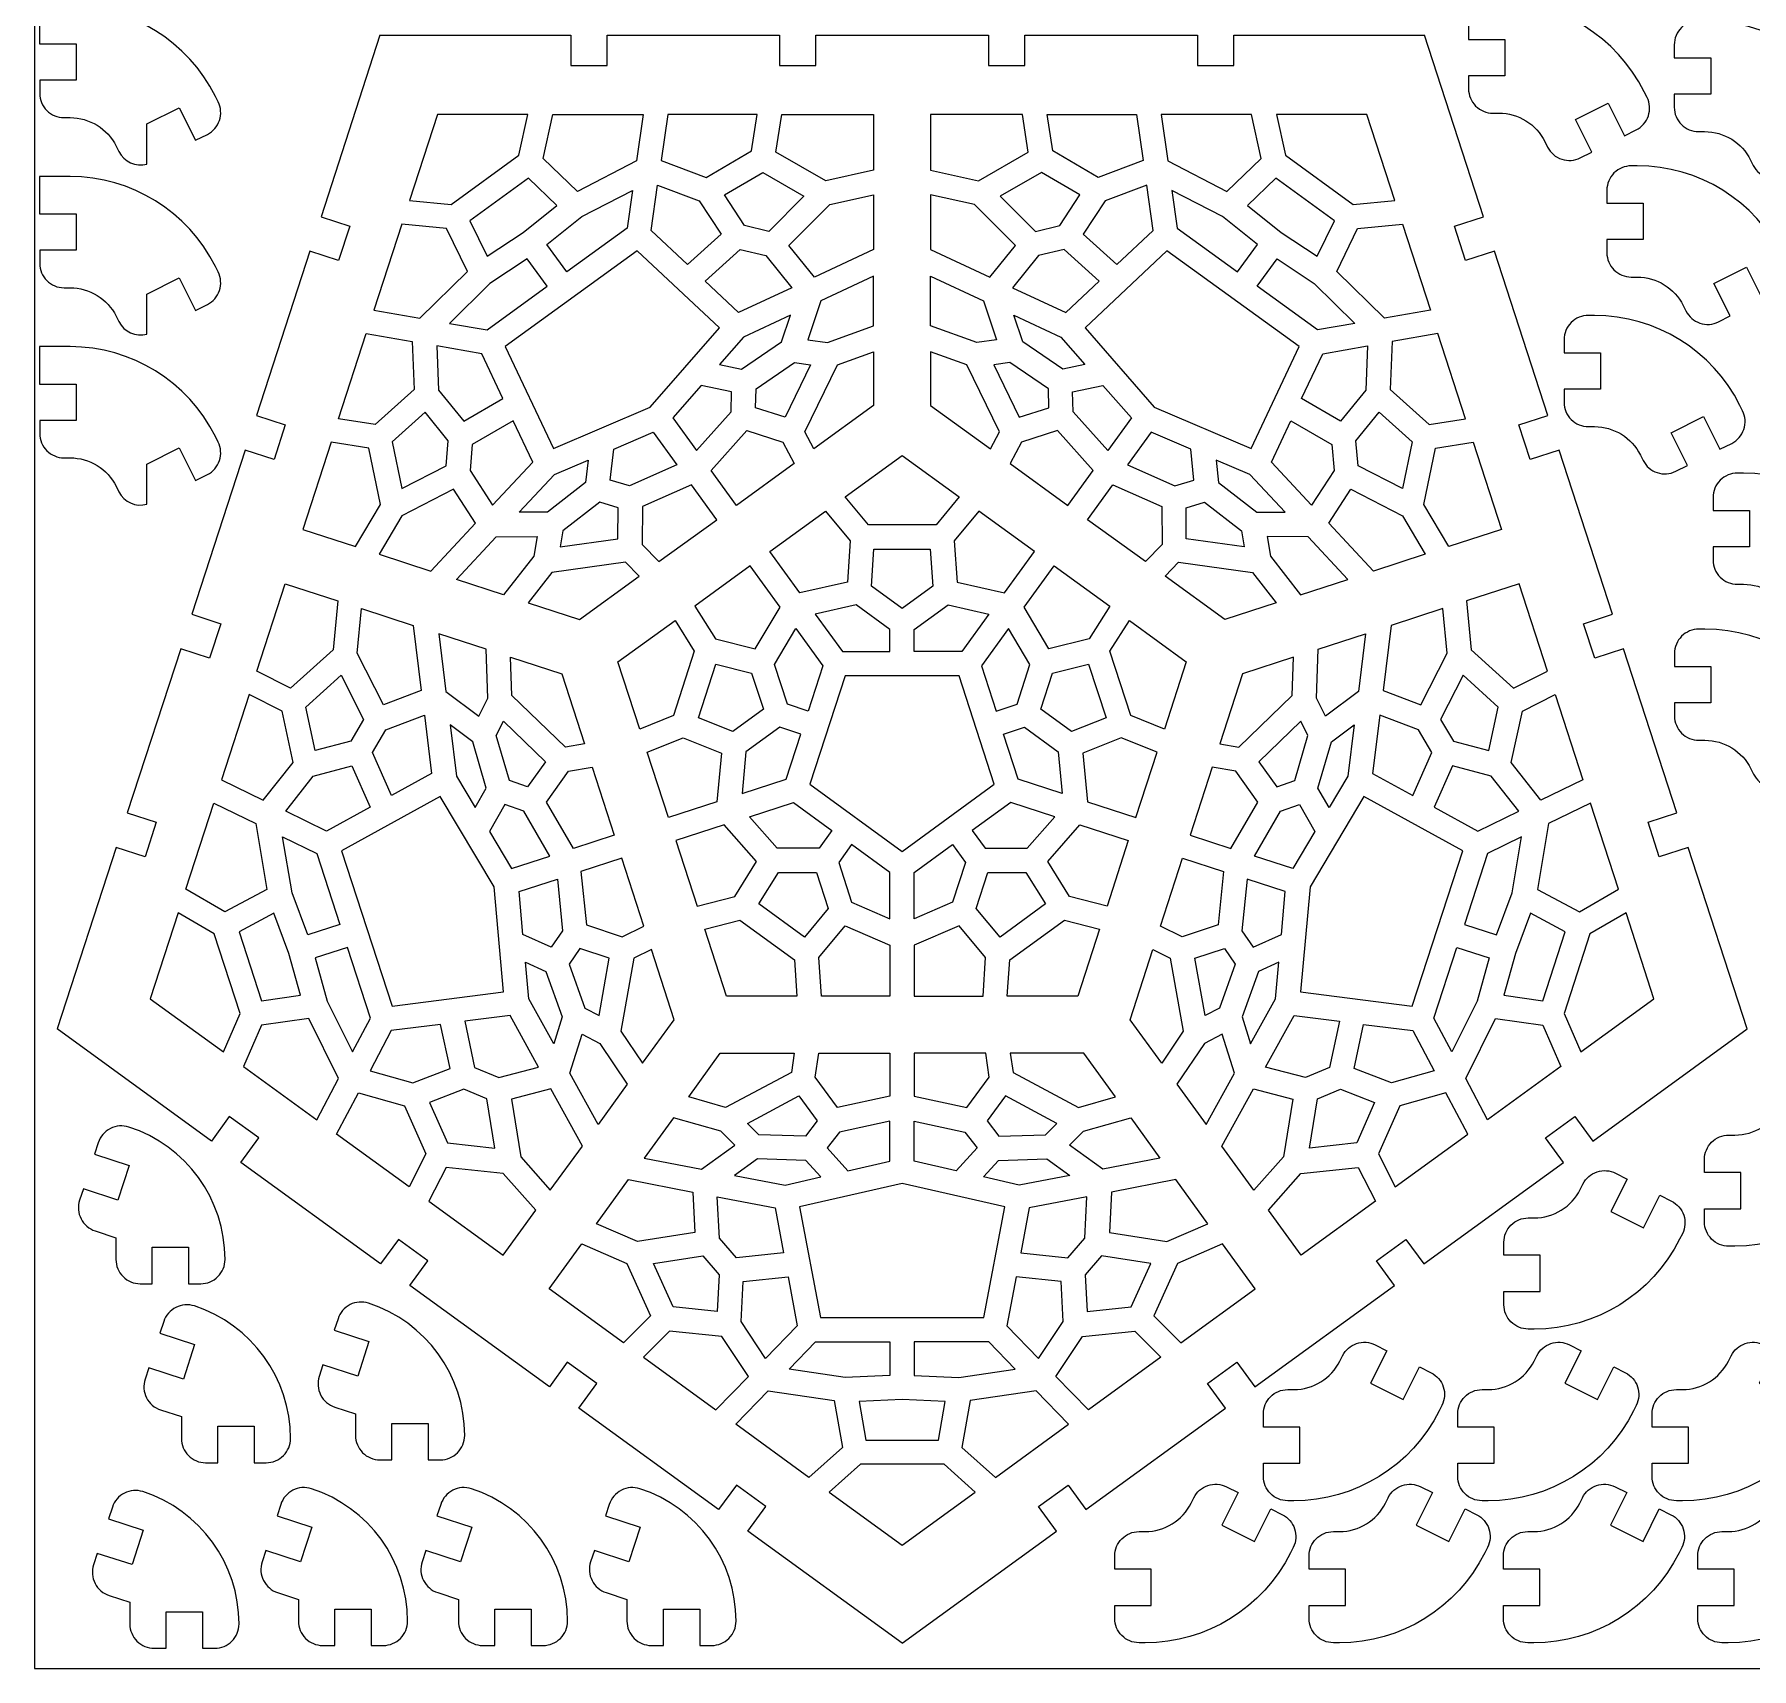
# Model space of a CAD drawing. Header units: millimetres. Extents: x 28 to 498, y 28 to 298.
# Drawn here: x 27.8 to 169.2, y 28 to 162.5 of the extents above; entities that cross this region are included whole.
import ezdxf

# ---------------------------------------------------------------- set-up
doc = ezdxf.new("R2010")
doc.units = ezdxf.units.MM

msp = doc.modelspace()

# ---------------------------------------------------------------- linework, layer by layer
for points in [[(497.77, 297.98), (27.77, 297.98), (27.77, 27.98), (497.77, 27.98)], [(67.66, 152.54), (68.4, 155.9), (60.96, 155.9), (58.66, 148.82), (62.09, 148.49)], [(77.36, 152.09), (72.49, 149.55), (69.65, 152.28), (70.45, 155.9), (77.9, 155.9)], [(83.08, 150.72), (86.82, 152.9), (87.29, 155.9), (79.92, 155.9), (79.38, 152.1)], [(88.83, 152.8), (89.32, 155.9), (96.87, 155.9), (96.87, 151.33), (92.94, 150.45)], [(109.61, 152.8), (109.13, 155.9), (101.57, 155.9), (101.57, 151.33), (105.51, 150.45)], [(115.37, 150.72), (111.62, 152.9), (111.15, 155.9), (118.52, 155.9), (119.07, 152.1)], [(121.09, 152.09), (125.96, 149.55), (128.79, 152.28), (128, 155.9), (120.54, 155.9)], [(136.36, 148.49), (139.78, 148.82), (137.48, 155.9), (130.05, 155.9), (130.79, 152.54)], [(70.79, 148.4), (68.46, 150.65), (63.63, 147.14), (65.05, 144.23), (68.01, 146.19)], [(78.56, 146.35), (79.09, 150.07), (82.52, 148.8), (84.31, 146.04), (81.54, 143.55)], [(87.74, 151.12), (91.14, 149.18), (88.24, 146.28), (86.23, 146.75), (84.59, 149.28)], [(110.7, 151.12), (107.3, 149.18), (110.21, 146.28), (112.21, 146.75), (113.86, 149.28)], [(119.89, 146.35), (119.36, 150.07), (115.93, 148.8), (114.14, 146.04), (116.9, 143.55)], [(133.39, 144.23), (134.81, 147.14), (129.98, 150.65), (127.65, 148.4), (130.43, 146.19)], [(69.97, 145.2), (72.86, 147.49), (77.01, 149.65), (76.57, 146.54), (71.61, 142.94)], [(89.89, 145.11), (93.28, 148.48), (96.87, 149.28), (96.87, 144.8), (92, 142.52)], [(108.55, 145.11), (105.17, 148.48), (101.57, 149.28), (101.57, 144.8), (106.45, 142.52)], [(128.47, 145.2), (125.59, 147.49), (121.44, 149.65), (121.88, 146.54), (126.83, 142.94)], [(59.52, 139.13), (63.44, 142.97), (61.71, 146.52), (58.03, 146.88), (55.73, 139.79)], [(138.93, 139.13), (135.01, 142.97), (136.73, 146.52), (140.42, 146.88), (142.72, 139.79)], [(77.41, 144.69), (66.54, 136.79), (70.5, 128.4), (78.47, 131.8), (84.17, 138.33)], [(87.99, 144.29), (90.13, 141.64), (85.75, 139.59), (83, 142.17), (85.89, 144.78)], [(110.46, 144.29), (108.31, 141.64), (112.7, 139.59), (115.44, 142.17), (112.55, 144.78)], [(131.91, 136.79), (121.03, 144.69), (114.28, 138.33), (119.98, 131.8), (127.95, 128.4)], [(68.35, 144.02), (65.28, 141.98), (61.94, 138.7), (65.04, 138.17), (69.99, 141.77)], [(130.09, 144.02), (133.16, 141.98), (136.5, 138.7), (133.41, 138.17), (128.45, 141.77)], [(91.45, 137.36), (93.07, 137.12), (96.87, 138.5), (96.87, 142.59), (92.53, 140.56)], [(106.99, 137.36), (105.38, 137.12), (101.57, 138.5), (101.57, 142.59), (105.92, 140.56)], [(84.19, 135.31), (85.99, 134.94), (89.28, 137.18), (90.02, 139.39), (86.17, 137.58)], [(114.26, 135.31), (112.45, 134.94), (109.16, 137.18), (108.42, 139.39), (112.28, 137.58)], [(59.05, 133.26), (55.82, 130.38), (52.82, 130.85), (55.1, 137.87), (58.88, 137.21)], [(139.4, 133.26), (142.62, 130.38), (145.62, 130.85), (143.34, 137.87), (139.56, 137.21)], [(64.6, 136.21), (60.9, 136.86), (61.05, 133.2), (63.12, 130.65), (66.35, 132.51)], [(91.96, 128.37), (91.22, 129.78), (93.89, 135.29), (96.87, 136.37), (96.87, 131.94)], [(106.49, 128.37), (107.23, 129.78), (104.55, 135.29), (101.57, 136.37), (101.57, 131.94)], [(133.85, 136.21), (137.54, 136.86), (137.39, 133.2), (135.32, 130.65), (132.1, 132.51)], [(89.58, 130.98), (87.15, 131.75), (87.19, 133.33), (90.36, 135.5), (91.68, 135.3)], [(108.87, 130.98), (111.3, 131.75), (111.26, 133.33), (108.08, 135.5), (106.77, 135.3)], [(85.14, 131.42), (85.18, 133.06), (82.68, 133.59), (80.35, 130.92), (82.29, 128.24)], [(113.31, 131.42), (113.26, 133.06), (115.76, 133.59), (118.1, 130.92), (116.15, 128.24)], [(57.23, 128.95), (58.03, 125.12), (61.68, 126.99), (61.85, 129.04), (59.95, 131.39)], [(63.65, 126.61), (65.5, 123.75), (68.81, 127.29), (67.2, 130.69), (63.83, 128.75)], [(134.8, 126.61), (132.94, 123.75), (129.64, 127.29), (131.24, 130.69), (134.61, 128.75)], [(141.21, 128.95), (140.42, 125.12), (136.77, 126.99), (136.59, 129.04), (138.49, 131.39)], [(55.3, 128.43), (52.2, 128.93), (49.86, 121.74), (54.21, 120.33), (56.26, 123.8)], [(76.77, 125.34), (75.19, 125.81), (75.47, 128.35), (78.73, 129.74), (80.67, 127.07)], [(89.4, 128.93), (90.32, 127.18), (85.57, 123.73), (83.49, 126.59), (86.44, 129.88)], [(109.04, 128.93), (108.12, 127.18), (112.87, 123.73), (114.95, 126.59), (112.01, 129.88)], [(121.68, 125.34), (123.25, 125.81), (122.98, 128.35), (119.72, 129.74), (117.77, 127.07)], [(143.15, 128.43), (146.25, 128.93), (148.58, 121.74), (144.24, 120.33), (142.19, 123.8)], [(73.36, 127.45), (73.16, 125.62), (70.01, 123.18), (67.68, 123.16), (70.59, 126.26)], [(96.44, 122.13), (94.53, 124.43), (99.22, 127.84), (103.91, 124.43), (102.01, 122.13)], [(125.09, 127.45), (125.28, 125.62), (128.43, 123.18), (130.76, 123.16), (127.85, 126.26)], [(62.28, 125.05), (58.03, 122.87), (56.15, 119.7), (60.42, 118.31), (64.09, 122.25)], [(77.82, 120.52), (79.2, 119.1), (83.95, 122.55), (81.87, 125.41), (77.83, 123.63)], [(120.63, 120.52), (119.25, 119.1), (114.49, 122.55), (116.57, 125.41), (120.61, 123.63)], [(136.17, 125.05), (140.42, 122.87), (142.29, 119.7), (138.03, 118.31), (134.35, 122.25)], [(75.82, 120.98), (75.83, 123.53), (74.32, 123.98), (71.28, 121.63), (71.06, 120.32)], [(94.94, 120.8), (94.71, 117.41), (90.79, 116.54), (88.33, 119.93), (92.91, 123.25)], [(103.5, 120.8), (103.74, 117.41), (107.65, 116.54), (110.11, 119.93), (105.54, 123.25)], [(122.62, 120.98), (122.61, 123.53), (124.13, 123.98), (127.17, 121.63), (127.39, 120.32)], [(69.17, 121.17), (68.9, 119.56), (66.41, 116.37), (62.52, 117.63), (65.8, 121.14)], [(129.27, 121.17), (129.54, 119.56), (132.03, 116.37), (135.93, 117.63), (132.65, 121.14)], [(77.56, 117.91), (76.45, 119.05), (70.38, 118.21), (68.44, 115.71), (72.65, 114.34)], [(101.75, 117.08), (99.22, 115.25), (96.69, 117.08), (96.9, 120.13), (101.54, 120.13)], [(120.88, 117.91), (121.99, 119.05), (128.06, 118.21), (130.01, 115.71), (125.8, 114.34)], [(83.84, 112.73), (87.13, 111.91), (89.17, 115.36), (86.71, 118.75), (82.14, 115.42)], [(114.61, 112.73), (111.31, 111.91), (109.27, 115.36), (111.73, 118.75), (116.31, 115.42)], [(48.87, 108.67), (46.08, 110.09), (48.41, 117.27), (52.75, 115.86), (52.37, 111.85)], [(149.57, 108.67), (152.37, 110.09), (150.03, 117.27), (145.69, 115.86), (146.07, 111.85)], [(56.51, 107.3), (54.35, 111.56), (54.7, 115.23), (58.97, 113.84), (59.63, 108.5)], [(98.22, 111.69), (98.22, 113.5), (95.43, 115.53), (92.07, 114.78), (94.31, 111.69)], [(100.22, 111.69), (100.22, 113.5), (103.01, 115.53), (106.37, 114.78), (104.13, 111.69)], [(141.93, 107.3), (144.09, 111.56), (143.74, 115.23), (139.48, 113.84), (138.82, 108.5)], [(64.37, 106.39), (65.1, 107.85), (64.96, 111.9), (61.07, 113.16), (61.66, 108.4)], [(80.39, 106.43), (77.62, 105.32), (75.82, 110.84), (80.52, 114.25), (82.11, 111.72)], [(91.49, 106.8), (89.77, 107.36), (88.7, 110.64), (90.46, 113.6), (92.7, 110.52)], [(106.96, 106.8), (108.68, 107.36), (109.74, 110.64), (107.99, 113.6), (105.75, 110.52)], [(116.33, 111.72), (117.93, 114.25), (122.62, 110.84), (120.83, 105.32), (118.05, 106.43)], [(134.08, 106.39), (133.35, 107.85), (133.49, 111.9), (137.38, 113.16), (136.79, 108.4)], [(73.07, 104.09), (71.51, 103.82), (67.09, 108.07), (66.98, 111.24), (71.2, 109.87)], [(86.83, 109.92), (87.8, 106.95), (85.27, 105.11), (82.44, 106.25), (83.87, 110.66)], [(113.18, 105.11), (110.64, 106.95), (111.61, 109.92), (114.57, 110.66), (116.01, 106.25)], [(125.37, 104.09), (126.94, 103.82), (131.35, 108.07), (131.46, 111.24), (127.25, 109.87)], [(50.13, 107.11), (53.03, 109.75), (54.88, 106.09), (53.82, 104.33), (50.9, 103.54)], [(99.22, 95.25), (106.81, 100.77), (103.91, 109.69), (94.53, 109.69), (91.63, 100.77)], [(148.31, 107.11), (145.41, 109.75), (143.56, 106.09), (144.62, 104.33), (147.54, 103.54)], [(49.07, 102.56), (48.16, 106.79), (45.45, 108.16), (43.17, 101.15), (46.62, 99.46)], [(149.37, 102.56), (150.29, 106.79), (152.99, 108.16), (155.27, 101.15), (151.82, 99.46)], [(56.71, 105.24), (59.88, 106.46), (60.48, 101.65), (57.18, 99.84), (55.6, 103.4)], [(141.74, 105.24), (138.56, 106.46), (137.96, 101.65), (141.27, 99.84), (142.85, 103.4)], [(64.07, 98.85), (64.98, 100.45), (63.87, 104.27), (62, 105.66), (62.52, 101.44)], [(69.86, 102.63), (68.37, 100.56), (66.88, 101.09), (65.8, 104.78), (66.39, 105.97)], [(90.87, 104.9), (89.15, 105.46), (86.36, 103.43), (86.04, 100), (89.66, 101.18)], [(107.58, 104.9), (109.29, 105.46), (112.08, 103.43), (112.41, 100), (108.78, 101.18)], [(128.59, 102.63), (130.08, 100.56), (131.57, 101.09), (132.64, 104.78), (132.05, 105.97)], [(134.38, 98.85), (133.46, 100.45), (134.58, 104.27), (136.45, 105.66), (135.92, 101.44)], [(81.2, 104.59), (84.34, 103.32), (83.97, 99.33), (79.98, 98.04), (78.24, 103.42)], [(117.25, 104.59), (114.1, 103.32), (114.48, 99.33), (118.46, 98.04), (120.21, 103.42)], [(51.83, 96.91), (48.46, 98.56), (50.73, 101.43), (53.9, 102.28), (55.42, 98.88)], [(71.75, 101.84), (73.7, 102.17), (75.51, 96.58), (72.15, 95.49), (69.93, 99.31)], [(126.7, 101.84), (124.75, 102.17), (122.93, 96.58), (126.29, 95.49), (128.51, 99.31)], [(146.62, 96.91), (149.99, 98.56), (147.72, 101.43), (144.54, 102.28), (143.03, 98.88)], [(46, 97.54), (46.91, 92.12), (43.44, 90.27), (40.24, 92.14), (42.55, 99.23)], [(53.06, 95.3), (57.22, 82.52), (66.41, 83.69), (65.64, 92.32), (61.19, 99.76)], [(68.06, 98.55), (66.51, 99.1), (65.24, 96.88), (67.06, 93.84), (70.21, 94.86)], [(93.44, 96.98), (92.38, 95.52), (88.93, 95.52), (86.66, 98.1), (90.28, 99.28)], [(105, 96.98), (106.06, 95.52), (109.51, 95.52), (111.79, 98.1), (108.16, 99.28)], [(130.38, 98.55), (131.93, 99.1), (133.2, 96.88), (131.38, 93.84), (128.24, 94.86)], [(141.23, 82.52), (145.38, 95.3), (137.25, 99.76), (132.81, 92.32), (132.03, 83.69)], [(152.44, 97.54), (151.53, 92.12), (155.01, 90.27), (158.2, 92.14), (155.9, 99.23)], [(50.28, 88.38), (48.99, 91.84), (48.21, 96.45), (51.03, 95.07), (52.93, 89.24)], [(85.44, 91.54), (87.24, 94.42), (84.58, 97.43), (80.6, 96.13), (82.35, 90.75)], [(113.01, 91.54), (111.21, 94.42), (113.86, 97.43), (117.84, 96.13), (116.09, 90.75)], [(148.17, 88.38), (149.46, 91.84), (150.23, 96.45), (147.41, 95.07), (145.52, 89.24)], [(95.06, 95.81), (94, 94.34), (95.06, 91.06), (98.22, 89.7), (98.22, 93.51)], [(103.38, 95.81), (104.45, 94.34), (103.38, 91.06), (100.22, 89.7), (100.22, 93.51)], [(76.17, 88.22), (77.95, 89.09), (76.13, 94.68), (72.77, 93.59), (73.22, 89.19)], [(89.03, 93.52), (92.16, 93.52), (93.13, 90.54), (91.17, 88.2), (87.41, 90.93)], [(105.31, 90.54), (106.28, 93.52), (109.41, 93.52), (111.03, 90.93), (107.28, 88.2)], [(122.27, 88.22), (120.5, 89.09), (122.31, 94.68), (125.67, 93.59), (125.23, 89.19)], [(71.26, 88.71), (70.33, 87.36), (68, 88.4), (67.68, 91.94), (70.83, 92.96)], [(127.19, 88.71), (128.12, 87.36), (130.45, 88.4), (130.76, 91.94), (127.62, 92.96)], [(42.58, 88.45), (39.61, 90.19), (37.31, 83.12), (43.33, 78.75), (44.71, 81.9)], [(47.48, 90.16), (44.62, 88.63), (46.47, 82.96), (49.67, 83.4), (48.72, 86.83)], [(90.37, 86.31), (90.56, 83.33), (84.76, 83.33), (82.97, 88.85), (85.86, 89.58)], [(92.36, 86.51), (94.54, 89.11), (98.22, 87.52), (98.22, 83.33), (92.57, 83.33)], [(106.09, 86.51), (103.91, 89.11), (100.22, 87.52), (100.22, 83.33), (105.88, 83.33)], [(112.58, 89.58), (115.48, 88.85), (113.68, 83.33), (107.88, 83.33), (108.08, 86.31)], [(148.77, 83.4), (151.98, 82.96), (153.82, 88.63), (150.96, 90.16), (149.72, 86.83)], [(153.74, 81.9), (155.11, 78.75), (161.13, 83.12), (158.83, 90.19), (155.86, 88.45)], [(50.89, 86.48), (51.88, 82.93), (53.97, 78.74), (55.44, 81.52), (53.55, 87.34)], [(75.11, 86.46), (72.69, 87.26), (71.8, 85.96), (73.09, 82.34), (74.27, 81.73)], [(78.57, 87.17), (77.14, 86.47), (76.07, 80.44), (77.85, 77.81), (80.45, 81.39)], [(119.87, 87.17), (121.3, 86.47), (122.37, 80.44), (120.6, 77.81), (118, 81.39)], [(123.33, 86.46), (125.76, 87.26), (126.65, 85.96), (125.35, 82.34), (124.18, 81.73)], [(147.55, 86.48), (146.56, 82.93), (144.48, 78.74), (143.01, 81.52), (144.9, 87.34)], [(68.2, 86.12), (69.88, 85.36), (71.23, 81.62), (70.53, 79.4), (68.47, 83.12)], [(130.24, 86.12), (128.56, 85.36), (127.22, 81.62), (127.91, 79.4), (129.97, 83.12)], [(52.82, 76.56), (50.37, 81.48), (46.47, 80.94), (44.99, 77.54), (51.02, 73.16)], [(57.16, 80.5), (55.41, 77.18), (58.92, 76.19), (62, 77.37), (61.22, 81.01)], [(66, 76.63), (69.29, 77.5), (66.95, 81.74), (63.21, 81.27), (64.02, 77.46)], [(132.44, 76.63), (129.15, 77.5), (131.5, 81.74), (135.23, 81.27), (134.42, 77.46)], [(141.28, 80.5), (143.04, 77.18), (139.52, 76.19), (136.45, 77.37), (137.22, 81.01)], [(145.63, 76.56), (148.08, 81.48), (151.98, 80.94), (153.46, 77.54), (147.43, 73.16)], [(72.88, 80.2), (74.33, 79.44), (76.59, 76.09), (74.19, 72.78), (71.87, 76.98)], [(125.57, 80.2), (124.12, 79.44), (121.85, 76.09), (124.26, 72.78), (126.58, 76.98)], [(90.33, 78.63), (90.1, 77.06), (84.69, 74.17), (81.65, 75.05), (84.25, 78.63)], [(92.06, 76.67), (92.35, 78.63), (98.22, 78.63), (98.22, 75.1), (93.9, 74.17)], [(106.38, 76.67), (106.1, 78.63), (100.22, 78.63), (100.22, 75.1), (104.54, 74.17)], [(108.12, 78.63), (108.35, 77.06), (113.75, 74.17), (116.8, 75.05), (114.19, 78.63)], [(58.25, 74.31), (60, 70.35), (58.62, 67.64), (52.65, 71.98), (54.45, 75.37)], [(61.79, 71.25), (65.68, 70.82), (65.03, 74.87), (63.14, 75.67), (60.31, 74.58)], [(67.06, 74.84), (67.82, 70.12), (70.25, 67.36), (72.89, 70.99), (70.29, 75.7)], [(90.72, 75.12), (92.23, 73.06), (91.27, 71.81), (87.43, 71.93), (86.48, 72.86)], [(107.72, 75.12), (106.21, 73.06), (107.18, 71.81), (111.02, 71.93), (111.97, 72.86)], [(131.38, 74.84), (130.63, 70.12), (128.19, 67.36), (125.55, 70.99), (128.16, 75.7)], [(136.66, 71.25), (132.76, 70.82), (133.41, 74.87), (135.31, 75.67), (138.13, 74.58)], [(140.19, 74.31), (138.45, 70.35), (139.83, 67.64), (145.79, 71.98), (144, 75.37)], [(85.45, 71.06), (84.29, 72.21), (80.4, 73.33), (77.99, 70.01), (82.7, 69.1)], [(94.05, 72.15), (93.05, 70.85), (94.76, 68.96), (98.22, 69.75), (98.22, 73.05)], [(104.39, 72.15), (105.39, 70.85), (103.68, 68.96), (100.22, 69.75), (100.22, 73.05)], [(112.99, 71.06), (114.16, 72.21), (118.05, 73.33), (120.45, 70.01), (115.74, 69.1)], [(92.53, 68.45), (91.29, 69.81), (87.31, 69.93), (85.42, 68.58), (89.59, 67.78)], [(105.92, 68.45), (107.15, 69.81), (111.13, 69.93), (113.03, 68.58), (108.85, 67.78)], [(61.68, 69.24), (60.25, 66.45), (66.37, 62.01), (69.05, 65.71), (66.38, 68.73)], [(82.15, 63.87), (77.44, 63.14), (74.06, 64.6), (76.69, 68.23), (81.98, 67.21)], [(92.5, 56.88), (105.94, 56.88), (107.67, 65.99), (99.22, 67.92), (90.77, 65.99)], [(116.29, 63.87), (121.01, 63.14), (124.39, 64.6), (121.75, 68.23), (116.47, 67.21)], [(136.76, 69.24), (138.19, 66.45), (132.08, 62.01), (129.39, 65.71), (132.06, 68.73)], [(84.18, 63.42), (84, 66.82), (88.76, 65.9), (89.46, 62.2), (85.59, 61.79)], [(114.26, 63.42), (114.44, 66.82), (109.69, 65.9), (108.99, 62.2), (112.86, 61.79)], [(78.5, 57.03), (76.28, 54.81), (70.17, 59.25), (72.85, 62.94), (76.55, 61.34)], [(119.95, 57.03), (122.16, 54.81), (128.28, 59.25), (125.59, 62.94), (121.89, 61.34)], [(80.37, 57.75), (78.76, 61.32), (82.81, 61.95), (84.16, 60.4), (84, 57.38)], [(118.08, 57.75), (119.69, 61.32), (115.64, 61.95), (114.29, 60.4), (114.45, 57.38)], [(90.59, 56.21), (87.98, 53.51), (85.96, 56.55), (86.13, 59.84), (89.83, 60.23)], [(107.85, 56.21), (110.46, 53.51), (112.49, 56.55), (112.32, 59.84), (108.61, 60.23)], [(84.37, 55.33), (80.06, 55.77), (77.92, 53.62), (83.88, 49.28), (86.56, 52.04)], [(114.08, 55.33), (118.38, 55.77), (120.53, 53.62), (114.56, 49.28), (111.89, 52.04)], [(98.22, 52.1), (94.54, 51.94), (89.91, 52.63), (92.1, 54.88), (98.22, 54.88)], [(100.22, 52.1), (103.9, 51.94), (108.54, 52.63), (106.35, 54.88), (100.22, 54.88)], [(88.2, 50.86), (93.63, 50.05), (94.32, 46.17), (91.55, 43.72), (85.52, 48.1)], [(95.67, 49.98), (96.24, 46.8), (102.21, 46.8), (102.77, 49.98), (99.22, 50.14)], [(110.25, 50.86), (104.82, 50.05), (104.13, 46.17), (106.9, 43.72), (112.93, 48.1)], [(95.78, 44.8), (93.2, 42.51), (99.22, 38.14), (105.24, 42.51), (102.67, 44.8)]]:
    msp.add_lwpolyline(points, close=True)
for points in [[(30.71, 164.79), (28.2, 164.79), (28.2, 161.71), (31.21, 161.71), (31.21, 158.72), (28.21, 158.72), (28.21, 157.64, 0.414214), (30.21, 155.64), (30.71, 155.64, -0.284103), (34.5, 153.3), (34.72, 152.85, 0.356463), (37.03, 151.82), (37.03, 155.12), (39.7, 156.46), (41.04, 153.78), (42.01, 154.26, 0.414214), (42.9, 156.94), (42.68, 157.39, 0.284103), (30.71, 164.79)], [(148.36, 165.16), (147.86, 165.16, 0.414214), (145.86, 163.16), (145.86, 162.08), (148.86, 162.08), (148.86, 159.09), (145.86, 159.09), (145.86, 158.01, 0.414214), (147.86, 156.01), (148.36, 156.01, -0.284103), (152.15, 153.67), (152.37, 153.22, 0.414214), (155.06, 152.33), (156.02, 152.81), (154.68, 155.49), (157.36, 156.83), (158.7, 154.15), (159.66, 154.63, 0.414214), (160.56, 157.31), (160.33, 157.76, 0.284103), (148.36, 165.16)], [(165.3, 163.64), (164.8, 163.64, 0.414214), (162.8, 161.64), (162.8, 160.56), (165.8, 160.56), (165.8, 157.57), (162.8, 157.57), (162.8, 156.49, 0.414214), (164.8, 154.49), (165.3, 154.49, -0.284103), (169.09, 152.15), (169.31, 151.7, 0.414214), (171.99, 150.81), (172.96, 151.29), (171.62, 153.97), (174.29, 155.31), (175.63, 152.63), (176.6, 153.11, 0.414214), (177.5, 155.79), (177.27, 156.24, 0.284103), (165.3, 163.64)], [(159.75, 151.67), (159.25, 151.67, 0.414214), (157.25, 149.67), (157.25, 148.59), (160.25, 148.59), (160.25, 145.6), (157.25, 145.6), (157.25, 144.52, 0.414214), (159.25, 142.52), (159.75, 142.52, -0.284103), (163.53, 140.18), (163.76, 139.73, 0.414214), (166.44, 138.83), (167.41, 139.32), (166.07, 142), (168.74, 143.34), (170.08, 140.65), (171.05, 141.14, 0.414214), (171.94, 143.82), (171.72, 144.27, 0.284103), (159.75, 151.67)], [(30.71, 150.79), (28.2, 150.79), (28.2, 147.71), (31.21, 147.71), (31.21, 144.72), (28.21, 144.72), (28.21, 143.64, 0.414214), (30.21, 141.64), (30.71, 141.64, -0.284103), (34.5, 139.3), (34.72, 138.85, 0.356463), (37.03, 137.82), (37.03, 141.12), (39.7, 142.46), (41.04, 139.78), (42.01, 140.26, 0.414214), (42.9, 142.94), (42.68, 143.39, 0.284103), (30.71, 150.79)], [(156.23, 139.36), (155.73, 139.36, 0.414214), (153.73, 137.36), (153.73, 136.28), (156.73, 136.28), (156.73, 133.29), (153.73, 133.29), (153.73, 132.21, 0.414214), (155.73, 130.21), (156.23, 130.21, -0.284103), (160.01, 127.87), (160.24, 127.42, 0.414214), (162.92, 126.53), (163.89, 127.01), (162.55, 129.69), (165.22, 131.03), (166.56, 128.35), (167.53, 128.83, 0.414214), (168.42, 131.51), (168.2, 131.96, 0.284103), (156.23, 139.36)], [(30.71, 136.79), (28.2, 136.79), (28.2, 133.71), (31.21, 133.71), (31.21, 130.72), (28.21, 130.72), (28.21, 129.64, 0.414214), (30.21, 127.64), (30.71, 127.64, -0.284103), (34.5, 125.3), (34.72, 124.85, 0.356463), (37.03, 123.82), (37.03, 127.12), (39.7, 128.46), (41.04, 125.78), (42.01, 126.26, 0.414214), (42.9, 128.94), (42.68, 129.39, 0.284103), (30.71, 136.79)], [(168.5, 126.38), (168, 126.38, 0.414214), (166, 124.38), (166, 123.3), (169, 123.3), (169, 120.31), (166, 120.31), (166, 119.23, 0.414214), (168, 117.23), (168.5, 117.23, -0.284103), (172.29, 114.88), (172.51, 114.44, 0.414214), (175.2, 113.54), (176.16, 114.02), (174.82, 116.71), (177.5, 118.05), (178.84, 115.36), (179.8, 115.84, 0.414214), (180.7, 118.53), (180.47, 118.98, 0.284103), (168.5, 126.38)], [(165.32, 113.54), (164.82, 113.54, 0.414214), (162.82, 111.54), (162.82, 110.46), (165.82, 110.46), (165.82, 107.47), (162.82, 107.47), (162.82, 106.39, 0.414214), (164.82, 104.39), (165.32, 104.39, -0.284103), (169.11, 102.05), (169.33, 101.6, 0.414214), (172.01, 100.71), (172.98, 101.19), (171.64, 103.87), (174.31, 105.21), (175.65, 102.53), (176.62, 103.01, 0.414214), (177.51, 105.69), (177.29, 106.14, 0.284103), (165.32, 113.54)], [(167.79, 62.75), (167.29, 62.75, -0.414214), (165.29, 64.75), (165.29, 65.83), (168.29, 65.83), (168.29, 68.82), (165.29, 68.82), (165.29, 69.9, -0.414214), (167.29, 71.9), (167.79, 71.9, 0.284103), (171.58, 74.24), (171.8, 74.69, -0.414214), (174.48, 75.58), (175.45, 75.1), (174.11, 72.42), (176.78, 71.08), (178.12, 73.76), (179.09, 73.28, -0.414214), (179.99, 70.6), (179.76, 70.15, -0.284103), (167.79, 62.75)], [(35.55, 72.56, 0.414214), (33.03, 71.27), (32.72, 70.32), (35.58, 69.4), (34.65, 66.55), (31.8, 67.48), (31.49, 66.53, 0.414214), (32.78, 64.01), (34.48, 63.45), (34.48, 61.66, 0.414214), (36.48, 59.66), (37.48, 59.66), (37.48, 62.66), (40.47, 62.66), (40.47, 59.66), (41.47, 59.66, 0.414214), (43.47, 61.66, 0.32492)], [(151.27, 55.93), (150.77, 55.93, -0.414214), (148.77, 57.93), (148.77, 59.01), (151.77, 59.01), (151.77, 62), (148.77, 62), (148.77, 63.08, -0.414214), (150.77, 65.08), (151.27, 65.08, 0.284103), (155.06, 67.42), (155.28, 67.87, -0.414214), (157.97, 68.76), (158.93, 68.28), (157.59, 65.6), (160.26, 64.26), (161.61, 66.94), (162.57, 66.46, -0.414214), (163.47, 63.78), (163.24, 63.33, -0.284103), (151.27, 55.93)], [(55.29, 58.06, 0.414214), (52.77, 56.78), (52.46, 55.83), (55.31, 54.9), (54.39, 52.06), (51.53, 52.99), (51.22, 52.04, 0.414214), (52.51, 49.51), (54.21, 48.96), (54.21, 47.17, 0.414214), (56.21, 45.17), (57.21, 45.17), (57.21, 48.17), (60.2, 48.17), (60.2, 45.17), (61.2, 45.17, 0.414214), (63.2, 47.17, 0.32492)], [(40.94, 57.83, 0.414214), (38.42, 56.55), (38.11, 55.59), (40.96, 54.67), (40.04, 51.82), (37.19, 52.75), (36.88, 51.8, 0.414214), (38.16, 49.28), (39.87, 48.73), (39.87, 46.93, 0.414214), (41.87, 44.93), (42.87, 44.93), (42.87, 47.93), (45.86, 47.93), (45.86, 44.93), (46.86, 44.93, 0.414214), (48.86, 46.93, 0.32492)], [(131.47, 41.8), (130.97, 41.8, -0.414214), (128.97, 43.8), (128.97, 44.88), (131.97, 44.88), (131.97, 47.87), (128.97, 47.87), (128.97, 48.95, -0.414214), (130.97, 50.95), (131.47, 50.95, 0.284103), (135.26, 53.3), (135.49, 53.74, -0.414214), (138.17, 54.64), (139.14, 54.15), (137.79, 51.47), (140.47, 50.13), (141.81, 52.82), (142.78, 52.33, -0.414214), (143.67, 49.65), (143.45, 49.2, -0.284103), (131.47, 41.8)], [(147.47, 41.8), (146.97, 41.8, -0.414214), (144.97, 43.8), (144.97, 44.88), (147.97, 44.88), (147.97, 47.87), (144.97, 47.87), (144.97, 48.95, -0.414214), (146.97, 50.95), (147.47, 50.95, 0.284103), (151.26, 53.3), (151.49, 53.74, -0.414214), (154.17, 54.64), (155.14, 54.15), (153.79, 51.47), (156.47, 50.13), (157.81, 52.82), (158.78, 52.33, -0.414214), (159.67, 49.65), (159.45, 49.2, -0.284103), (147.47, 41.8)], [(163.47, 41.8), (162.97, 41.8, -0.414214), (160.97, 43.8), (160.97, 44.88), (163.97, 44.88), (163.97, 47.87), (160.97, 47.87), (160.97, 48.95, -0.414214), (162.97, 50.95), (163.47, 50.95, 0.284103), (167.26, 53.3), (167.49, 53.74, -0.414214), (170.17, 54.64), (171.14, 54.15), (169.79, 51.47), (172.47, 50.13), (173.81, 52.82), (174.78, 52.33, -0.414214), (175.67, 49.65), (175.45, 49.2, -0.284103), (163.47, 41.8)], [(36.71, 42.55, 0.414214), (34.19, 41.27), (33.88, 40.32), (36.73, 39.39), (35.81, 36.55), (32.95, 37.47), (32.64, 36.52, 0.414214), (33.93, 34), (35.63, 33.45), (35.63, 31.66, 0.414214), (37.63, 29.66), (38.63, 29.66), (38.63, 32.66), (41.62, 32.66), (41.62, 29.66), (42.62, 29.66, 0.414214), (44.62, 31.66, 0.32492)], [(50.58, 42.79, 0.414214), (48.06, 41.5), (47.75, 40.55), (50.61, 39.63), (49.68, 36.78), (46.83, 37.71), (46.52, 36.76, 0.414214), (47.8, 34.24), (49.51, 33.68), (49.51, 31.89, 0.414214), (51.51, 29.89), (52.51, 29.89), (52.51, 32.89), (55.5, 32.89), (55.5, 29.89), (56.5, 29.89, 0.414214), (58.5, 31.89, 0.32492)], [(63.75, 42.79, 0.414214), (61.23, 41.5), (60.92, 40.55), (63.78, 39.63), (62.85, 36.78), (60, 37.71), (59.69, 36.76, 0.414214), (60.98, 34.24), (62.68, 33.68), (62.68, 31.89, 0.414214), (64.68, 29.89), (65.68, 29.89), (65.68, 32.89), (68.67, 32.89), (68.67, 29.89), (69.67, 29.89, 0.414214), (71.67, 31.89, 0.32492)], [(77.63, 42.79, 0.414214), (75.11, 41.5), (74.8, 40.55), (77.65, 39.63), (76.73, 36.78), (73.88, 37.71), (73.57, 36.76, 0.414214), (74.85, 34.24), (76.56, 33.68), (76.56, 31.89, 0.414214), (78.56, 29.89), (79.56, 29.89), (79.56, 32.89), (82.55, 32.89), (82.55, 29.89), (83.55, 29.89, 0.414214), (85.55, 31.89, 0.32492)], [(119.23, 30.11), (118.73, 30.11, -0.414214), (116.73, 32.11), (116.73, 33.19), (119.73, 33.19), (119.73, 36.18), (116.73, 36.18), (116.73, 37.26, -0.414214), (118.73, 39.26), (119.23, 39.26, 0.284103), (123.02, 41.61), (123.24, 42.05, -0.414214), (125.93, 42.95), (126.89, 42.47), (125.55, 39.78), (128.23, 38.44), (129.57, 41.13), (130.53, 40.65, -0.414214), (131.43, 37.96), (131.2, 37.51, -0.284103), (119.23, 30.11)], [(135.23, 30.11), (134.73, 30.11, -0.414214), (132.73, 32.11), (132.73, 33.19), (135.73, 33.19), (135.73, 36.18), (132.73, 36.18), (132.73, 37.26, -0.414214), (134.73, 39.26), (135.23, 39.26, 0.284103), (139.02, 41.61), (139.24, 42.05, -0.414214), (141.93, 42.95), (142.89, 42.47), (141.55, 39.78), (144.23, 38.44), (145.57, 41.13), (146.53, 40.65, -0.414214), (147.43, 37.96), (147.2, 37.51, -0.284103), (135.23, 30.11)], [(151.23, 30.11), (150.73, 30.11, -0.414214), (148.73, 32.11), (148.73, 33.19), (151.73, 33.19), (151.73, 36.18), (148.73, 36.18), (148.73, 37.26, -0.414214), (150.73, 39.26), (151.23, 39.26, 0.284103), (155.02, 41.61), (155.24, 42.05, -0.414214), (157.93, 42.95), (158.89, 42.47), (157.55, 39.78), (160.23, 38.44), (161.57, 41.13), (162.53, 40.65, -0.414214), (163.43, 37.96), (163.2, 37.51, -0.284103), (151.23, 30.11)], [(167.23, 30.11), (166.73, 30.11, -0.414214), (164.73, 32.11), (164.73, 33.19), (167.73, 33.19), (167.73, 36.18), (164.73, 36.18), (164.73, 37.26, -0.414214), (166.73, 39.26), (167.23, 39.26, 0.284103), (171.02, 41.61), (171.24, 42.05, -0.414214), (173.93, 42.95), (174.89, 42.47), (173.55, 39.78), (176.23, 38.44), (177.57, 41.13), (178.53, 40.65, -0.414214), (179.43, 37.96), (179.2, 37.51, -0.284103), (167.23, 30.11)]]:
    msp.add_lwpolyline(points, format="xyb", close=True)
for points in [[(56.22, 162.42), (51.37, 147.48), (53.75, 146.71), (52.82, 143.87), (50.45, 144.64), (46.05, 131.13), (48.43, 130.35), (47.51, 127.51), (45.13, 128.28), (40.74, 114.77), (43.12, 113.99), (42.19, 111.15), (39.82, 111.92), (35.42, 98.41), (37.8, 97.64), (36.88, 94.79), (34.5, 95.57), (29.65, 80.63)], [(56.22, 162.42), (71.93, 162.42), (71.93, 159.92), (74.92, 159.92), (74.92, 162.42), (89.13, 162.42), (89.13, 159.92), (92.12, 159.92), (92.12, 162.42), (106.33, 162.42), (106.33, 159.92), (109.32, 159.92), (109.32, 162.42), (123.53, 162.42), (123.53, 159.92), (126.52, 159.92), (126.52, 162.42), (142.22, 162.42)], [(168.8, 80.63), (163.94, 95.57), (161.57, 94.79), (160.64, 97.64), (163.02, 98.41), (158.63, 111.92), (156.25, 111.15), (155.33, 113.99), (157.71, 114.77), (153.31, 128.28), (150.94, 127.51), (150.01, 130.35), (152.39, 131.13), (148, 144.64), (145.62, 143.87), (144.7, 146.71), (147.08, 147.48), (142.22, 162.42)], [(99.22, 30.08), (86.52, 39.31), (87.99, 41.33), (85.57, 43.09), (84.1, 41.07), (72.6, 49.42), (74.07, 51.44), (71.65, 53.2), (70.18, 51.18), (58.69, 59.53), (60.16, 61.55), (57.74, 63.31), (56.27, 61.29), (44.77, 69.64), (46.24, 71.66), (43.82, 73.42), (42.35, 71.4), (29.65, 80.63)], [(99.22, 30.08), (111.93, 39.31), (110.46, 41.33), (112.88, 43.09), (114.35, 41.07), (125.84, 49.42), (124.37, 51.44), (126.79, 53.2), (128.26, 51.18), (139.76, 59.53), (138.29, 61.55), (140.71, 63.31), (142.18, 61.29), (153.67, 69.64), (152.2, 71.66), (154.62, 73.42), (156.09, 71.4), (168.8, 80.63)]]:
    msp.add_lwpolyline(points)

doc.saveas('drawing.dxf')
